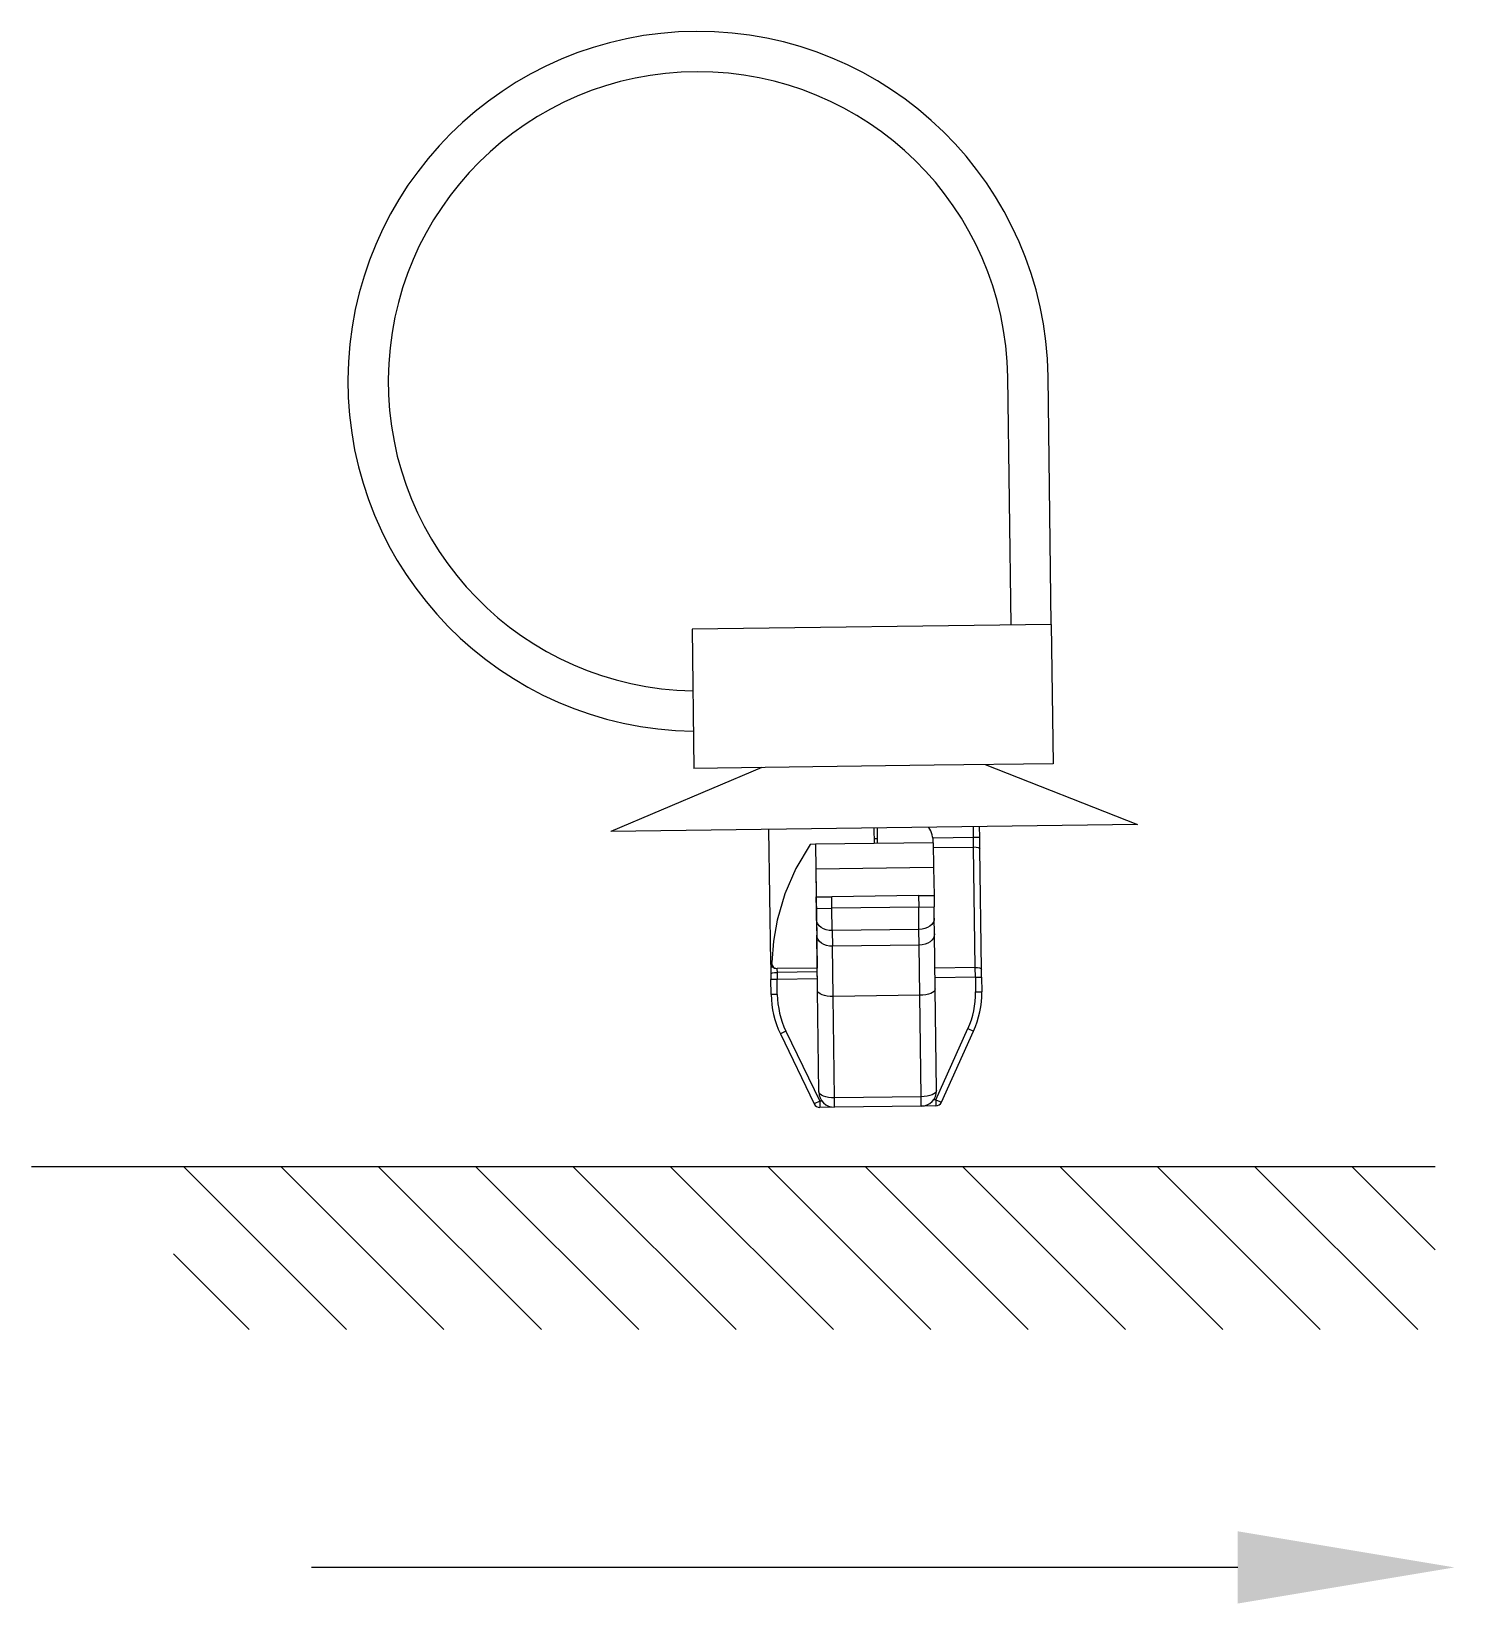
# Model space of a CAD drawing. Header units: inches. Extents: x 47316 to 59086, y 3141 to 11743.
# Drawn here: x 51666.66 to 51689.63, y 5781.2 to 5806.59 of the extents above; entities that cross this region are included whole.
import ezdxf

# ---------------------------------------------------------------- set-up
doc = ezdxf.new("R2010")
doc.units = ezdxf.units.IN
doc.header["$MEASUREMENT"] = 0

msp = doc.modelspace()

# ---------------------------------------------------------------- linework, layer by layer
at = {"color": 0, "linetype": 'ByBlock', "lineweight": -3, "ltscale": 0.2}
for p, q in [((51682.467, 5797.001), (51682.415, 5801.001)), ((51683.117, 5797.01), (51683.065, 5801.01))]:
    msp.add_line(p, q, dxfattribs=at)
at = {"color": 0, "linetype": 'ByBlock', "lineweight": -3, "ltscale": 0.289999}
msp.add_line((51683.117, 5797.01), (51677.318, 5796.934), dxfattribs=at)
at = {"color": 0, "linetype": 'ByBlock', "lineweight": -3, "ltscale": 0.1125}
for p, q in [((51677.318, 5796.934), (51677.347, 5794.684)), ((51683.117, 5797.01), (51683.147, 5794.76))]:
    msp.add_line(p, q, dxfattribs=at)
at = {"color": 0, "linetype": 'ByBlock', "lineweight": -3, "ltscale": 0.132311}
for p, q in [((51678.447, 5794.699), (51676.01, 5793.667)), ((51682.047, 5794.746), (51684.509, 5793.778))]:
    msp.add_line(p, q, dxfattribs=at)
at = {"color": 0, "linetype": 'ByBlock', "lineweight": -3, "ltscale": 0.096026}
for p, q in [((51679.267, 5794.71), (51677.347, 5794.684)), ((51683.147, 5794.76), (51681.226, 5794.735))]:
    msp.add_line(p, q, dxfattribs=at)
at = {"color": 0, "linetype": 'ByBlock', "lineweight": -3, "ltscale": 0.097948}
msp.add_line((51681.226, 5794.735), (51679.267, 5794.71), dxfattribs=at)
at = {"color": 0, "linetype": 'ByBlock', "lineweight": -3, "ltscale": 0.425}
msp.add_line((51684.509, 5793.778), (51676.01, 5793.667), dxfattribs=at)
at = {"color": 0, "linetype": 'ByBlock', "lineweight": -3, "ltscale": 0.107719}
msp.add_line((51678.588, 5791.546), (51678.56, 5793.7), dxfattribs=at)
at = {"color": 0, "linetype": 'ByBlock', "lineweight": -3, "ltscale": 0.0125}
for p, q in [((51680.263, 5793.472), (51680.26, 5793.722)), ((51680.313, 5793.473), (51680.31, 5793.723)), ((51679.324, 5792.61), (51679.574, 5792.613)), ((51680.974, 5792.632), (51681.224, 5792.635)), ((51679.327, 5792.423), (51679.577, 5792.426)), ((51680.977, 5792.444), (51681.227, 5792.448))]:
    msp.add_line(p, q, dxfattribs=at)
at = {"color": 0, "linetype": 'ByBlock', "lineweight": -3, "ltscale": 0.0025}
msp.add_line((51680.262, 5793.554), (51680.312, 5793.554), dxfattribs=at)
at = {"color": 0, "linetype": 'ByBlock', "lineweight": -3, "ltscale": 0.032832}
msp.add_line((51681.205, 5793.566), (51681.862, 5793.574), dxfattribs=at)
at = {"color": 0, "linetype": 'ByBlock', "lineweight": -3, "ltscale": 0.008443}
for p, q in [((51681.862, 5793.574), (51681.86, 5793.743)), ((51681.962, 5793.576), (51681.96, 5793.745))]:
    msp.add_line(p, q, dxfattribs=at)
at = {"color": 0, "linetype": 'ByBlock', "lineweight": -3, "ltscale": 0.005}
for p, q in [((51681.862, 5793.574), (51681.962, 5793.576)), ((51678.692, 5791.279), (51678.592, 5791.277)), ((51681.891, 5791.312), (51681.991, 5791.314)), ((51678.695, 5791.035), (51678.595, 5791.033)), ((51681.895, 5791.076), (51681.994, 5791.078)), ((51681.771, 5790.483), (51681.862, 5790.441)), ((51678.834, 5790.444), (51678.744, 5790.401)), ((51679.381, 5789.311), (51679.291, 5789.267)), ((51679.381, 5789.311), (51679.382, 5789.211)), ((51681.253, 5789.335), (51681.345, 5789.294)), ((51681.253, 5789.335), (51681.255, 5789.235))]:
    msp.add_line(p, q, dxfattribs=at)
at = {"color": 0, "linetype": 'ByBlock', "lineweight": -3, "ltscale": 0.007906}
msp.add_line((51681.864, 5793.416), (51681.862, 5793.574), dxfattribs=at)
at = {"color": 0, "linetype": 'ByBlock', "lineweight": -3, "ltscale": 0.009488}
msp.add_line((51681.964, 5793.386), (51681.962, 5793.576), dxfattribs=at)
at = {"color": 0, "linetype": 'ByBlock', "lineweight": -3}
for p, q in [((51679.226, 5793.459), (51678.993, 5793.071)), ((51678.993, 5793.071), (51678.817, 5792.66)), ((51678.817, 5792.66), (51678.695, 5792.234)), ((51678.695, 5792.234), (51678.636, 5791.894)), ((51678.636, 5791.894), (51678.604, 5791.551))]:
    msp.add_line(p, q, dxfattribs=at)
at = {"color": 0, "linetype": 'ByBlock', "lineweight": -3, "ltscale": 0.004339}
msp.add_line((51679.313, 5793.46), (51679.226, 5793.459), dxfattribs=at)
at = {"color": 0, "linetype": 'ByBlock', "lineweight": -3, "ltscale": 0.095}
for p, q in [((51681.213, 5793.485), (51679.313, 5793.46)), ((51681.218, 5793.085), (51679.318, 5793.06))]:
    msp.add_line(p, q, dxfattribs=at)
at = {"color": 0, "linetype": 'ByBlock', "lineweight": -3, "ltscale": 0.1}
msp.add_line((51679.313, 5793.46), (51679.339, 5791.46), dxfattribs=at)
at = {"color": 0, "linetype": 'ByBlock', "lineweight": -3, "ltscale": 0.02}
for p, q in [((51679.313, 5793.46), (51679.318, 5793.06)), ((51681.213, 5793.485), (51681.218, 5793.085))]:
    msp.add_line(p, q, dxfattribs=at)
at = {"color": 0, "linetype": 'ByBlock', "lineweight": -3, "ltscale": 0.0325}
for p, q in [((51681.214, 5793.408), (51681.864, 5793.416)), ((51681.889, 5791.47), (51681.239, 5791.462)), ((51679.34, 5791.399), (51678.69, 5791.391)), ((51679.342, 5791.287), (51678.692, 5791.279)), ((51681.891, 5791.312), (51681.241, 5791.304))]:
    msp.add_line(p, q, dxfattribs=at)
at = {"color": 0, "linetype": 'ByBlock', "lineweight": -3, "ltscale": 0.097302}
for p, q in [((51681.889, 5791.47), (51681.864, 5793.416)), ((51681.99, 5791.44), (51681.964, 5793.386))]:
    msp.add_line(p, q, dxfattribs=at)
at = {"color": 0, "linetype": 'ByBlock', "lineweight": -3, "ltscale": 0.022501}
for p, q in [((51679.318, 5793.06), (51679.324, 5792.61)), ((51681.218, 5793.085), (51681.224, 5792.635))]:
    msp.add_line(p, q, dxfattribs=at)
at = {"color": 0, "linetype": 'ByBlock', "lineweight": -3, "ltscale": 0.009364}
for p, q in [((51679.327, 5792.423), (51679.324, 5792.61)), ((51679.577, 5792.426), (51679.574, 5792.613)), ((51680.974, 5792.632), (51680.977, 5792.444)), ((51681.224, 5792.635), (51681.227, 5792.448))]:
    msp.add_line(p, q, dxfattribs=at)
at = {"color": 0, "linetype": 'ByBlock', "lineweight": -3, "ltscale": 0.07}
for p, q in [((51680.974, 5792.632), (51679.574, 5792.613)), ((51680.977, 5792.444), (51679.577, 5792.426)), ((51680.981, 5792.084), (51679.581, 5792.066)), ((51680.985, 5791.831), (51679.585, 5791.813)), ((51680.995, 5791.022), (51679.595, 5791.003)), ((51681.017, 5789.383), (51679.617, 5789.365)), ((51681.018, 5789.232), (51679.619, 5789.214))]:
    msp.add_line(p, q, dxfattribs=at)
at = {"color": 0, "linetype": 'ByBlock', "lineweight": -3, "ltscale": 0.009006}
for p, q in [((51679.329, 5792.243), (51679.327, 5792.423)), ((51681.229, 5792.268), (51681.227, 5792.448))]:
    msp.add_line(p, q, dxfattribs=at)
at = {"color": 0, "linetype": 'ByBlock', "lineweight": -3, "ltscale": 0.012637}
for p, q in [((51679.329, 5792.243), (51679.332, 5791.99)), ((51681.232, 5792.015), (51681.229, 5792.268)), ((51679.581, 5792.066), (51679.585, 5791.813)), ((51680.985, 5791.831), (51680.981, 5792.084))]:
    msp.add_line(p, q, dxfattribs=at)
at = {"color": 0, "linetype": 'ByBlock', "lineweight": -3, "ltscale": 0.018011}
for p, q in [((51679.581, 5792.066), (51679.577, 5792.426)), ((51680.981, 5792.084), (51680.977, 5792.444))]:
    msp.add_line(p, q, dxfattribs=at)
at = {"color": 0, "linetype": 'ByBlock', "lineweight": -3, "ltscale": 0.04455}
for p, q in [((51679.344, 5791.099), (51679.332, 5791.99)), ((51681.244, 5791.124), (51681.232, 5792.015))]:
    msp.add_line(p, q, dxfattribs=at)
at = {"color": 0, "linetype": 'ByBlock', "lineweight": -3, "ltscale": 0.0405}
for p, q in [((51679.595, 5791.003), (51679.585, 5791.813)), ((51680.995, 5791.022), (51680.985, 5791.831))]:
    msp.add_line(p, q, dxfattribs=at)
at = {"color": 0, "linetype": 'ByBlock', "lineweight": -3, "ltscale": 0.00896}
msp.add_line((51678.588, 5791.546), (51678.59, 5791.367), dxfattribs=at)
at = {"color": 0, "linetype": 'ByBlock', "lineweight": -3, "ltscale": 0.000715637}
msp.add_line((51678.604, 5791.551), (51678.589, 5791.55), dxfattribs=at)
at = {"color": 0, "linetype": 'ByBlock', "lineweight": -3, "ltscale": 0.007907}
msp.add_line((51681.891, 5791.312), (51681.889, 5791.47), dxfattribs=at)
at = {"color": 0, "linetype": 'ByBlock', "lineweight": -3, "ltscale": 0.004477}
msp.add_line((51678.59, 5791.367), (51678.592, 5791.277), dxfattribs=at)
at = {"color": 0, "linetype": 'ByBlock', "lineweight": -3, "ltscale": 0.012206}
for p, q in [((51678.595, 5791.033), (51678.592, 5791.277)), ((51678.695, 5791.035), (51678.692, 5791.279))]:
    msp.add_line(p, q, dxfattribs=at)
at = {"color": 0, "linetype": 'ByBlock', "lineweight": -3, "ltscale": 9.0198e-05}
msp.add_line((51678.69, 5791.452), (51678.689, 5791.45), dxfattribs=at)
at = {"color": 0, "linetype": 'ByBlock', "lineweight": -3, "ltscale": 0.002986}
msp.add_line((51678.689, 5791.45), (51678.69, 5791.391), dxfattribs=at)
at = {"color": 0, "linetype": 'ByBlock', "lineweight": -3, "ltscale": 0.000495148}
msp.add_line((51678.7, 5791.452), (51678.69, 5791.452), dxfattribs=at)
at = {"color": 0, "linetype": 'ByBlock', "lineweight": -3, "ltscale": 0.005597}
msp.add_line((51678.69, 5791.391), (51678.692, 5791.279), dxfattribs=at)
at = {"color": 0, "linetype": 'ByBlock', "lineweight": -3, "ltscale": 0.031953}
msp.add_line((51679.339, 5791.46), (51678.7, 5791.452), dxfattribs=at)
at = {"color": 0, "linetype": 'ByBlock', "lineweight": -3, "ltscale": 0.003059}
msp.add_line((51679.34, 5791.399), (51679.339, 5791.46), dxfattribs=at)
at = {"color": 0, "linetype": 'ByBlock', "lineweight": -3, "ltscale": 0.000233459}
msp.add_line((51679.34, 5791.394), (51679.34, 5791.399), dxfattribs=at)
at = {"color": 0, "linetype": 'ByBlock', "lineweight": -3, "ltscale": 0.005363}
msp.add_line((51679.342, 5791.287), (51679.34, 5791.394), dxfattribs=at)
at = {"color": 0, "linetype": 'ByBlock', "lineweight": -3, "ltscale": 0.011804}
for p, q in [((51681.891, 5791.312), (51681.895, 5791.076)), ((51681.991, 5791.314), (51681.994, 5791.078))]:
    msp.add_line(p, q, dxfattribs=at)
at = {"color": 0, "linetype": 'ByBlock', "lineweight": -3, "ltscale": 0.006325}
msp.add_line((51681.991, 5791.314), (51681.99, 5791.44), dxfattribs=at)
at = {"color": 0, "linetype": 'ByBlock', "lineweight": -3, "ltscale": 0.081943}
for p, q in [((51679.365, 5789.46), (51679.344, 5791.099)), ((51679.617, 5789.365), (51679.595, 5791.003)), ((51681.017, 5789.383), (51680.995, 5791.022)), ((51681.265, 5789.485), (51681.244, 5791.124))]:
    msp.add_line(p, q, dxfattribs=at)
at = {"color": 0, "linetype": 'ByBlock', "lineweight": -3, "ltscale": 0.062941}
for p, q in [((51681.253, 5789.335), (51681.771, 5790.483)), ((51678.834, 5790.444), (51679.381, 5789.311))]:
    msp.add_line(p, q, dxfattribs=at)
at = {"color": 0, "linetype": 'ByBlock', "lineweight": -3, "ltscale": 0.062942}
for p, q in [((51678.744, 5790.401), (51679.291, 5789.267)), ((51681.345, 5789.294), (51681.862, 5790.441))]:
    msp.add_line(p, q, dxfattribs=at)
at = {"color": 0, "linetype": 'ByBlock', "lineweight": -3, "ltscale": 0.001816}
for p, q in [((51679.417, 5789.311), (51679.381, 5789.311)), ((51681.253, 5789.335), (51681.217, 5789.335))]:
    msp.add_line(p, q, dxfattribs=at)
at = {"color": 0, "linetype": 'ByBlock', "lineweight": -3, "ltscale": 0.011816}
for p, q in [((51679.619, 5789.214), (51679.382, 5789.211)), ((51681.255, 5789.235), (51681.018, 5789.232))]:
    msp.add_line(p, q, dxfattribs=at)
at = {"color": 0, "linetype": 'ByBlock', "lineweight": -3, "ltscale": 0.007544}
for p, q in [((51679.619, 5789.214), (51679.617, 5789.365)), ((51681.018, 5789.232), (51681.017, 5789.383))]:
    msp.add_line(p, q, dxfattribs=at)
at = {"color": 0, "lineweight": -3}
for p, q in [((51689.313, 5788.252), (51666.657, 5788.252, 0)), ((51671.744, 5785.624), (51669.115, 5788.252)), ((51673.315, 5785.624), (51670.687, 5788.252)), ((51674.887, 5785.624), (51672.259, 5788.252)), ((51676.458, 5785.624), (51673.83, 5788.252)), ((51678.03, 5785.624), (51675.402, 5788.252)), ((51679.601, 5785.624), (51676.973, 5788.252)), ((51681.173, 5785.624), (51678.545, 5788.252)), ((51682.744, 5785.624), (51680.116, 5788.252)), ((51684.316, 5785.624), (51681.688, 5788.252)), ((51685.888, 5785.624), (51683.259, 5788.252)), ((51687.459, 5785.624), (51684.831, 5788.252)), ((51689.031, 5785.624), (51686.402, 5788.252)), ((51689.313, 5786.913), (51687.974, 5788.252)), ((51670.172, 5785.624), (51668.95, 5786.846))]:
    msp.add_line(p, q, dxfattribs=at)
msp.add_line((51686.126, 5781.783), (51671.178, 5781.783))
at = {"color": 0, "linetype": 'ByBlock', "lineweight": -3}
for centre, radius, start, end in [((51677.415, 5800.936), 5.65, 0.7475, 269.2262), ((51677.415, 5800.936), 5, 0.7475, 269.0283), ((51680.713, 5793.478), 0.5, 0.7475, 30.7475), ((51678.592, 5791.548), 0.00433, 136.3568, 199.5851), ((51678.689, 5791.552), 0.0999, 180.6902, 270.6901), ((51678.696, 5791.545), 0.0931, 176.6711, 272.3481), ((51680.095, 5791.053), 1.5, 180.7475, 205.7644), ((51680.095, 5791.053), 1.4, 180.7475, 205.7644), ((51680.495, 5791.058), 1.4, 335.7306, 0.7475), ((51680.495, 5791.058), 1.5, 335.7306, 0.7475), ((51679.615, 5789.464), 0.25, 180.7475, 270.7475), ((51681.015, 5789.482), 0.25, 270.7475, 0.7475), ((51679.381, 5789.311), 0.1, 205.7644, 270.7475), ((51681.253, 5789.335), 0.1, 270.7475, 335.7306)]:
    msp.add_arc(centre, radius, start, end, dxfattribs=at)
at = {"color": 0, "linetype": 'ByBlock', "lineweight": -3, "extrusion": (0, 0, -1)}
for centre, major_axis, ratio, start_param, end_param in [((51681.864, 5793.385), (0.1, 0.0013), 0.316228, 4.712389, 6.283185), ((51679.579, 5792.246), (0.25, 0.003), 0.720438, 1.570796, 3.141593), ((51680.979, 5792.264), (0.25, 0.003), 0.720438, 0, 1.570796), ((51679.582, 5791.993), (0.25, 0.003), 0.720438, 1.570796, 3.141593), ((51680.982, 5792.012), (0.25, 0.003), 0.720438, 0, 1.570796), ((51678.688, 5791.547), (0.1, 0.0013), 0.97071, 1.570796, 3.141593), ((51681.89, 5791.439), (0.1, 0.0013), 0.316228, 4.712389, 6.283185), ((51678.69, 5791.368), (0.1, 0.0013), 0.22389, 3.141593, 4.712389), ((51679.594, 5791.102), (0.25, 0.003), 0.396439, 1.570796, 3.141593), ((51680.994, 5791.121), (0.25, 0.003), 0.396439, 0, 1.570796), ((51679.615, 5789.464), (0.25, 0.003), 0.396439, 1.570796, 3.141593), ((51681.015, 5789.482), (0.25, 0.003), 0.396439, -6.283185, -4.712389)]:
    msp.add_ellipse(centre, major_axis=major_axis, ratio=ratio, start_param=start_param, end_param=end_param, dxfattribs=at)
msp.add_solid([(51686.126, 5782.366), (51689.626, 5781.783), (51686.126, 5781.199)])

doc.saveas('drawing.dxf')
